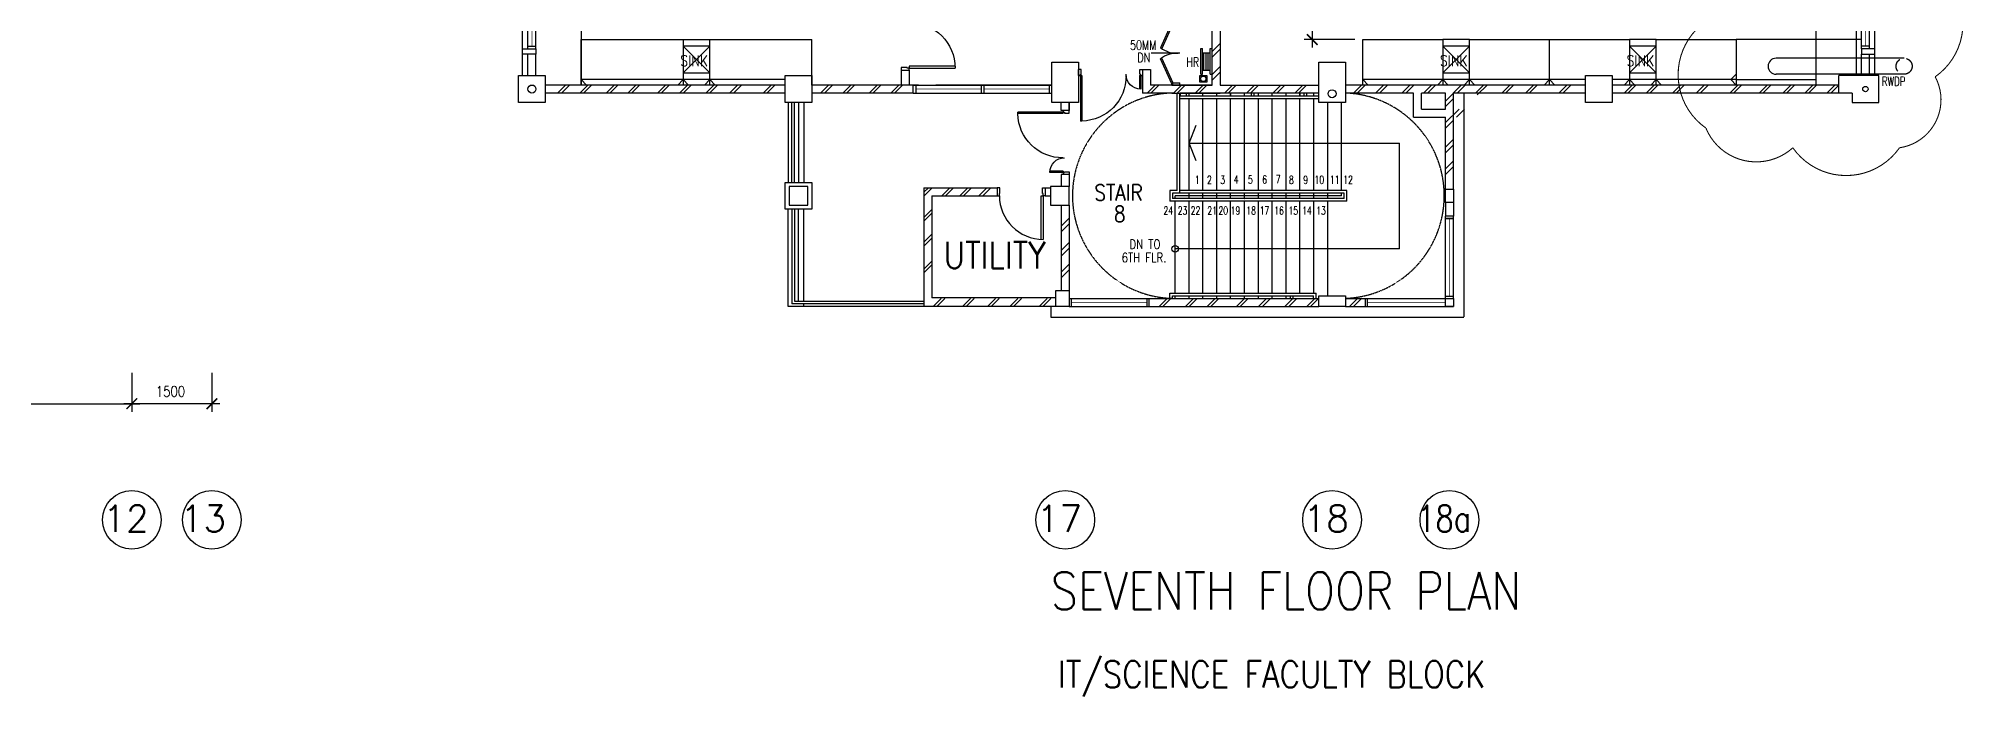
# Model space of a CAD drawing. Extents: x 2687779 to 2997471, y -863049 to -631414.
# Drawn here: x 2936754 to 2972843, y -849813 to -837477 of the extents above; entities that cross this region are included whole.
import ezdxf

# ---------------------------------------------------------------- set-up
doc = ezdxf.new("R2010")
doc.units = 0
doc.header["$LTSCALE"] = 10
doc.header["$MEASUREMENT"] = 0
doc.header["$PDMODE"] = 34
doc.linetypes.add('DIVIDE', pattern=[1.25, 0.5, -0.25, 0, -0.25, 0, -0.25])
doc.linetypes.add('HIDDEN', pattern=[0.375, 0.25, -0.125])
doc.layers.get('0').update_dxf_attribs({"linetype": 'CONTINUOUS'})
doc.layers.get('DEFPOINTS').update_dxf_attribs({"linetype": 'CONTINUOUS'})
for name, color, linetype in [('COL', 3, 'CONTINUOUS'), ('DIM', 7, 'CONTINUOUS'), ('DOOR', 5, 'CONTINUOUS'), ('DR', 7, 'CONTINUOUS'), ('extension', 1, 'CONTINUOUS'), ('FIT', 5, 'CONTINUOUS'), ('FURN', 1, 'CONTINUOUS'), ('GRID-T', 7, 'CONTINUOUS'), ('H', 1, 'CONTINUOUS'), ('hatch', 7, 'CONTINUOUS'), ('LINE', 7, 'CONTINUOUS'), ('partition', 7, 'CONTINUOUS'), ('PIPE', 5, 'DIVIDE'), ('rail', 1, 'CONTINUOUS'), ('RISERFUME', 1, 'CONTINUOUS'), ('RWDP', 145, 'CONTINUOUS'), ('stair', 7, 'CONTINUOUS'), ('T25', 7, 'CONTINUOUS'), ('T50', 3, 'CONTINUOUS'), ('TEX', 2, 'CONTINUOUS'), ('WALL', 2, 'CONTINUOUS'), ('WIN', 5, 'CONTINUOUS')]:
    doc.layers.add(name, color=color, linetype=linetype)
doc.styles.add('ROMANS', font='romans.shx', dxfattribs={"width": 0.8, "height": 100})
doc.styles.get("Standard").update_dxf_attribs({"font": 'ROMANS.SHX'})
doc.dimstyles.new('STANDARD$0', dxfattribs={"dimscale": 0, "dimtxt": 8, "dimasz": 6, "dimexe": 1, "dimexo": 1, "dimgap": 3, "dimtad": 1, "dimdec": 0, "dimlfac": -1, "dimrnd": 1, "dimzin": 0, "dimdsep": 46, "dimtxsty": 'Standard', "dimcen": 0, "dimclrd": 5, "dimclre": 250, "dimadec": 0, "dimazin": 0, "dimtfac": 1, "dimtdec": 4, "dimtofl": 0, "dimtmove": 0, "dimatfit": 3, "dimfxl": 1, "dimtolj": 1, "dimtzin": 0, "dimarcsym": 0})

# ---------------------------------------------------------------- blocks, each defined once
blk = doc.blocks.new('_ARCHTICK')
at = {"color": 0, "linetype": 'ByBlock', "const_width": 0.15}
blk.add_lwpolyline([(-0.5, -0.5), (0.5, 0.5)], dxfattribs=at)
blk = doc.blocks.new('*D121')
at = {"layer": 'DEFPOINTS', "color": 0, "transparency": 16777216}
for p in [(2910504, -843662), (2938504, -843662), (2938504, -844324)]:
    blk.add_point(p, dxfattribs=at)
at = {"layer": 'DIM', "color": 7, "lineweight": -2, "transparency": 16777216}
for p, q in [((2910504, -843812), (2910504, -844474)), ((2938504, -843812), (2938504, -844474)), ((2910354, -844324), (2938654, -844324))]:
    blk.add_line(p, q, dxfattribs=at)
at = {"layer": 'DIM', "color": 7, "lineweight": -2, "transparency": 16777216, "xscale": 200, "yscale": 200, "zscale": 200, "rotation": 180}
blk.add_blockref('_ARCHTICK', (2910504, -844324), dxfattribs=at)
at = {"layer": 'DIM', "color": 7, "lineweight": -2, "transparency": 16777216, "xscale": 200, "yscale": 200, "zscale": 200}
blk.add_blockref('_ARCHTICK', (2938504, -844324), dxfattribs=at)
at = {"layer": 'DIM', "color": 7, "transparency": 16777216, "insert": (2924504, -844124), "char_height": 200, "attachment_point": 5, "style": 'ROMANS'}
blk.add_mtext('\\A1;28000', dxfattribs=at)
blk = doc.blocks.new('*D137')
at = {"layer": 'DEFPOINTS', "color": 0, "transparency": 16777216}
for p in [(2938504, -843597), (2940004, -843597), (2938504, -844324)]:
    blk.add_point(p, dxfattribs=at)
at = {"layer": 'DIM', "color": 7, "lineweight": -2, "transparency": 16777216}
for p, q in [((2938504, -843747), (2938504, -844474)), ((2940004, -843747), (2940004, -844474)), ((2940154, -844324), (2938354, -844324))]:
    blk.add_line(p, q, dxfattribs=at)
at = {"layer": 'DIM', "color": 7, "lineweight": -2, "transparency": 16777216, "xscale": 200, "yscale": 200, "zscale": 200}
for p, rotation in [((2938504, -844324), 179.9999999882428), ((2940004, -844324), 359.9999999882428)]:
    blk.add_blockref('_ARCHTICK', p, dxfattribs=dict(at, rotation=rotation))
at = {"layer": 'DIM', "color": 7, "transparency": 16777216, "insert": (2939229, -844094), "char_height": 200, "attachment_point": 5, "rotation": 360, "style": 'ROMANS'}
blk.add_mtext('\\A1;1500', dxfattribs=at)
blk = doc.blocks.new('D1200')
at = {"layer": 'DR', "color": 7}
for p, q in [((37, 115), (37, 965)), ((62, 115), (62, 965)), ((1138, 115), (1138, 364)), ((1163, 115), (1163, 365)), ((0, 115), (37, 115)), ((37, 115), (37, 90)), ((62, 115), (37, 115)), ((37, 90), (50, 90)), ((50, 90), (50, 0)), ((1138, 115), (1163, 115)), ((1150, 90), (1150, 0)), ((1150, 90), (1163, 90)), ((1163, 115), (1163, 90)), ((1163, 115), (1200, 115))]:
    blk.add_line(p, q, dxfattribs=at)
blk.add_arc((1163, 90), 275, 90, 180, dxfattribs=at)
at = {"layer": 'WIN', "color": 7}
for p, q in [((62, 965), (37, 965)), ((62, 965), (62, 965)), ((50, 0), (0, 0)), ((1150, 0), (1200, 0))]:
    blk.add_line(p, q, dxfattribs=at)
blk.add_arc((50, 125), 840, 359.3227, 89.147, dxfattribs=at)
blk = doc.blocks.new('DR-1800-B')
at = {"layer": 'DR'}
for p, q in [((-50, 0), (0, 0)), ((0, 0), (0, -150)), ((-1800, 0), (-1800, -150)), ((-1750, 0), (-1800, 0)), ((-1800, -150), (-1760, -150)), ((-1760, -150), (-1760, -110)), ((-1760, -110), (-1750, -110)), ((-1760, -150), (-1760, -1010)), ((-1720, -150), (-1760, -150)), ((-1750, -110), (-1750, 0)), ((-1720, -1009), (-1720, -150)), ((-80, -1009), (-80, -150)), ((-80, -150), (-40, -150)), ((-50, -110), (-50, 0)), ((-40, -110), (-50, -110)), ((-40, -150), (-40, -110)), ((-40, -150), (-40, -1010)), ((0, -150), (-40, -150))]:
    blk.add_line(p, q, dxfattribs=at)
for centre, start, end in [((-1760, -150), 270, 0), ((-40, -150), 180.0001, 270)]:
    blk.add_arc(centre, 860, start, end, dxfattribs=at)
blk = doc.blocks.new('DR-900-B')
at = {"layer": 'DR'}
for p, q in [((0, 900), (-150, 900)), ((-150, 900), (-150, 860)), ((-150, 860), (-110, 860)), ((-110, 860), (-110, 850)), ((-110, 850), (0, 850)), ((0, 850), (0, 900)), ((-150, 40), (-970, 40)), ((-969, 80), (-150, 80)), ((-150, 80), (-150, 40)), ((-150, 40), (-110, 40)), ((-150, 0), (-150, 40)), ((0, 0), (-150, 0)), ((-110, 50), (0, 50)), ((-110, 40), (-110, 50)), ((0, 50), (0, 0))]:
    blk.add_line(p, q, dxfattribs=at)
blk.add_arc((-150, 40), 820, 90, 180, dxfattribs=at)
blk = doc.blocks.new('100FT')
at = {"layer": 'PIPE', "linetype": 'Continuous'}
blk.add_circle((0, 0), 50, dxfattribs=at)
blk = doc.blocks.new('A$C7CE3714C')
at = {"layer": 'FIT'}
blk.add_lwpolyline([(0, 0), (126, 0), (126, 126), (0, 126)], close=True, dxfattribs=at)
at = {"layer": 'FIT', "xscale": -1}
blk.add_blockref('100FT', (63, 66), dxfattribs=at)
blk = doc.blocks.new('*D357')
at = {"layer": 'DEFPOINTS', "color": 0, "linetype": 'Continuous', "transparency": 16777216}
for p in [(2961579, -833274), (2960633, -837499), (2961582, -837499)]:
    blk.add_point(p, dxfattribs=at)
at = {"layer": 'FURN', "color": 7, "linetype": 'Continuous', "lineweight": -2, "transparency": 16777216}
for p, q in [((2961429, -833274), (2960483, -833274)), ((2960633, -833124), (2960633, -837649)), ((2961432, -837499), (2960483, -837499))]:
    blk.add_line(p, q, dxfattribs=at)
at = {"layer": 'FURN', "color": 7, "linetype": 'Continuous', "lineweight": -2, "transparency": 16777216, "xscale": 200, "yscale": 200, "zscale": 200}
for p, rotation in [((2960633, -833274), 90), ((2960633, -837499), 270)]:
    blk.add_blockref('_ARCHTICK', p, dxfattribs=dict(at, rotation=rotation))
at = {"layer": 'FURN', "color": 7, "linetype": 'Continuous', "transparency": 16777216, "insert": (2960433, -835387), "char_height": 200, "attachment_point": 5, "rotation": 90, "style": 'ROMANS'}
blk.add_mtext('\\A1;4225', dxfattribs=at)

msp = doc.modelspace()

# ---------------------------------------------------------------- linework, layer by layer
at = {"color": 9}
for p, q in [((2945829.5, -838174.1), (2945829.5, -832674.1)), ((2971179.5, -838174.1), (2971179.5, -832674.1))]:
    msp.add_line(p, q, dxfattribs=at)
at = {"color": 153}
for p, q in [((2951004.5, -838674.1), (2951004.5, -840174.1)), ((2951104.5, -838674.1), (2951104.5, -840174.1)), ((2951004.5, -842399.1), (2951004.5, -840674.1)), ((2951104.5, -842399.1), (2951104.5, -840674.1)), ((2951104.5, -842499.1), (2951104.5, -842449.1))]:
    msp.add_line(p, q, dxfattribs=at)
at = {"linetype": 'Continuous'}
msp.add_line((2955929.5, -842499.1), (2950811.5, -842499.1), dxfattribs=at)
at = {"layer": 'COL'}
for p, q in [((2971254.5, -838174.1), (2970504.5, -838174.1)), ((2970504.5, -838499.1), (2970504.5, -838174.1)), ((2971254.5, -838674.1), (2971254.5, -838174.1)), ((2970754.5, -838499.1), (2970504.5, -838499.1)), ((2970754.5, -838499.1), (2970754.5, -838674.1)), ((2970754.5, -838674.1), (2971254.5, -838674.1))]:
    msp.add_line(p, q, dxfattribs=at)
for points in [[(2956254.5, -837924.1), (2956254.5, -838674.1), (2955754.5, -838674.1), (2955754.5, -837924.1)], [(2961254.5, -837924.1), (2961254.5, -838674.1), (2960754.5, -838674.1), (2960754.5, -837924.1)], [(2945754.5, -838174.1), (2946254.5, -838174.1), (2946254.5, -838674.1), (2945754.5, -838674.1)], [(2950754.5, -838174.1), (2951254.5, -838174.1), (2951254.5, -838674.1), (2950754.5, -838674.1)], [(2965754.5, -838174.1), (2966254.5, -838174.1), (2966254.5, -838674.1), (2965754.5, -838674.1)], [(2951179.5, -840249.1), (2950829.5, -840249.1), (2950829.5, -840599.1), (2951179.5, -840599.1)], [(2956079.5, -840249.1), (2955729.5, -840249.1), (2955729.5, -840599.1), (2956079.5, -840599.1)], [(2963129.5, -840299.1), (2963279.5, -840299.1), (2963279.5, -840549.1), (2963129.5, -840549.1)], [(2955829.5, -842199.1), (2956079.5, -842199.1), (2956079.5, -842499.1), (2955829.5, -842499.1)], [(2960754.5, -842299.1), (2961254.5, -842299.1), (2961254.5, -842499.1), (2960754.5, -842499.1)]]:
    msp.add_lwpolyline(points, close=True, dxfattribs=at)
at = {"layer": 'COL', "color": 2}
msp.add_lwpolyline([(2950754.5, -840174.1), (2951254.5, -840174.1), (2951254.5, -840674.1), (2950754.5, -840674.1)], close=True, dxfattribs=at)
at = {"layer": 'DIM', "color": 1}
for p, q in [((2958542.2, -837667.9), (2958574.2, -837667.9)), ((2958574.2, -837747.9), (2958722.5, -837747.9)), ((2958722.5, -837667.9), (2958754.5, -837667.9)), ((2958542.2, -838147.9), (2958574.2, -838147.9)), ((2958574.2, -838067.9), (2958722.5, -838067.9)), ((2958722.5, -838147.9), (2958754.5, -838147.9))]:
    msp.add_line(p, q, dxfattribs=at)
at = {"layer": 'DOOR'}
for p, q in [((2958004.5, -837179.1), (2957791.2, -837650.1)), ((2958025.3, -837193), (2957811.3, -837665)), ((2958004.5, -838329.1), (2957791.2, -837858.2)), ((2958025.3, -838315.3), (2957811.3, -837843.3)), ((2958025.3, -838305.2), (2958004.5, -838319.1)), ((2958004.5, -838319.1), (2958029.5, -838319.1)), ((2958004.5, -838344.1), (2958004.5, -838319.1)), ((2958029.5, -838319.1), (2958029.5, -838306.1)), ((2958029.5, -838306.1), (2958154.5, -838306.1)), ((2958154.5, -838344.1), (2958154.5, -838306.1))]:
    msp.add_line(p, q, dxfattribs=at)
for centre, start, end in [((2958098.2, -837256.8), 232.03455, 272.4491), ((2958098.2, -838251.5), 87.5509, 127.96545)]:
    msp.add_arc(centre, 499, start, end, dxfattribs=at)
at = {"layer": 'DR'}
msp.add_line((2958154.5, -837753), (2957614.1, -837753), dxfattribs=at)
at = {"layer": 'extension', "linetype": 'HIDDEN'}
for p, q in [((2963473.7, -838499.1), (2963473.7, -842699.1)), ((2955735.3, -842499.1), (2955735.3, -842699.1)), ((2955735.3, -842499.1), (2955735.3, -842699.1)), ((2955735.3, -842699.1), (2963473.7, -842699.1))]:
    msp.add_line(p, q, dxfattribs=at)
at = {"layer": 'FURN', "linetype": 'Continuous'}
for p, q in [((2946929.5, -820424.1), (2946929.5, -838349.1)), ((2970079.5, -838349.1), (2970079.5, -822499.1)), ((2970829.5, -832674.1), (2970829.5, -838174.1)), ((2946929.5, -838249.1), (2946929.5, -837499.1)), ((2946929.5, -837499.1), (2951254.5, -837499.1)), ((2946929.5, -838349.1), (2946929.5, -837499.1)), ((2948842, -837499.1), (2948842, -838349.1)), ((2949342, -838349.1), (2949342, -837499.1)), ((2951254.5, -838349.1), (2951254.5, -837499.1)), ((2951254.5, -838249.1), (2951254.5, -837499.1)), ((2951254.5, -838349.1), (2951254.5, -837499.1)), ((2961582.3, -838249.1), (2961582.3, -837499.1)), ((2961582.3, -837499.1), (2963082.3, -837499.1)), ((2963082.3, -837499.1), (2963082.3, -838349.1)), ((2963582.3, -837499.1), (2963082.3, -837499.1)), ((2963582.3, -838349.1), (2963582.3, -837499.1)), ((2963582.3, -837499.1), (2965082.3, -837499.1)), ((2965082.3, -838349.1), (2965082.3, -837499.1)), ((2965082.3, -837499.1), (2966582.3, -837499.1)), ((2966582.3, -837499.1), (2966582.3, -838349.1)), ((2967082.3, -837499.1), (2966582.3, -837499.1)), ((2967082.3, -837499.1), (2968582.3, -837499.1)), ((2967082.3, -838349.1), (2967082.3, -837499.1)), ((2970932.3, -837499.1), (2968582.3, -837499.1)), ((2968582.3, -837499.1), (2968582.3, -838349.1)), ((2970079.5, -838249.1), (2970079.5, -837499.1)), ((2946929.5, -838124.1), (2946929.5, -837624.1)), ((2946929.5, -838124.1), (2946929.5, -837624.1)), ((2949342, -837624.1), (2948842, -838124.1)), ((2948842, -837624.1), (2949342, -838124.1)), ((2949342, -837624.1), (2948842, -837624.1)), ((2948842, -837624.1), (2948842, -838124.1)), ((2949342, -838124.1), (2949342, -837624.1)), ((2951254.5, -838124.1), (2951254.5, -837624.1)), ((2951254.5, -838124.1), (2951254.5, -837624.1)), ((2961582.3, -838349.1), (2961582.3, -837624.1)), ((2963582.3, -837624.1), (2963082.3, -838124.1)), ((2963082.3, -837624.1), (2963582.3, -838124.1)), ((2963582.3, -837624.1), (2963082.3, -837624.1)), ((2963082.3, -837624.1), (2963082.3, -838124.1)), ((2963582.3, -838124.1), (2963582.3, -837624.1)), ((2965082.3, -838124.1), (2965082.3, -837624.1)), ((2967082.3, -837624.1), (2966582.3, -838124.1)), ((2966582.3, -837624.1), (2967082.3, -838124.1)), ((2967082.3, -837624.1), (2966582.3, -837624.1)), ((2948842, -838249.1), (2946929.5, -838249.1)), ((2947029.5, -838349.1), (2946929.5, -838249.1)), ((2948842, -838249.1), (2948742, -838349.1)), ((2948842, -838124.1), (2949342, -838124.1)), ((2949342, -838249.1), (2948842, -838249.1)), ((2948942, -838349.1), (2948842, -838249.1)), ((2949092, -838124.1), (2949342, -838124.1)), ((2949342, -838249.1), (2949242, -838349.1)), ((2950754.5, -838249.1), (2949342, -838249.1)), ((2949442, -838349.1), (2949342, -838249.1)), ((2963082.3, -838249.1), (2961582.3, -838249.1)), ((2961682.3, -838349.1), (2961582.3, -838249.1)), ((2963082.3, -838249.1), (2962982.3, -838349.1)), ((2963082.3, -838124.1), (2963582.3, -838124.1)), ((2963582.3, -838249.1), (2963082.3, -838249.1)), ((2963182.3, -838349.1), (2963082.3, -838249.1)), ((2963332.3, -838124.1), (2963582.3, -838124.1)), ((2963582.3, -838249.1), (2963482.3, -838349.1)), ((2965082.3, -838249.1), (2963582.3, -838249.1)), ((2963682.3, -838349.1), (2963582.3, -838249.1)), ((2965082.3, -838249.1), (2964982.3, -838349.1)), ((2965754.5, -838249.1), (2965082.3, -838249.1)), ((2965182.3, -838349.1), (2965082.3, -838249.1)), ((2966582.3, -838249.1), (2966254.5, -838249.1)), ((2966582.3, -838249.1), (2966482.3, -838349.1)), ((2966582.3, -838124.1), (2967082.3, -838124.1)), ((2967082.3, -838249.1), (2966582.3, -838249.1)), ((2966682.3, -838349.1), (2966582.3, -838249.1)), ((2966832.3, -838124.1), (2967082.3, -838124.1)), ((2967082.3, -838249.1), (2966982.3, -838349.1)), ((2968582.3, -838249.1), (2967082.3, -838249.1)), ((2967182.3, -838349.1), (2967082.3, -838249.1)), ((2968582.3, -838149.1), (2968482.3, -838249.1)), ((2968582.3, -838349.1), (2968482.3, -838249.1)), ((2968579.5, -838249.1), (2970079.5, -838249.1)), ((2949754.5, -838349.1), (2946929.5, -838349.1)), ((2953254.5, -838349.1), (2951254.5, -838349.1)), ((2965082.3, -838349.1), (2961582.3, -838349.1)), ((2965754.5, -838349.1), (2965082.3, -838349.1)), ((2968582.3, -838349.1), (2966254.5, -838349.1))]:
    msp.add_line(p, q, dxfattribs=at)
at = {"layer": 'GRID-T', "color": 7}
for centre in [(2938504.5, -846500.7), (2940004.5, -846500.7), (2956004.5, -846500.7), (2961004.5, -846500.7), (2963204.5, -846500.7)]:
    msp.add_circle(centre, 550, dxfattribs=at)
at = {"layer": 'H'}
for p, q in [((2946636.9, -838349.1), (2946486.9, -838499.1)), ((2946707.6, -838349.1), (2946557.6, -838499.1)), ((2947051.6, -838349.1), (2946901.6, -838499.1)), ((2947122.3, -838349.1), (2946972.3, -838499.1)), ((2947544.5, -838349.1), (2947394.5, -838499.1)), ((2947615.3, -838349.1), (2947465.3, -838499.1)), ((2947952.5, -838349.1), (2947802.5, -838499.1)), ((2948023.3, -838349.1), (2947873.3, -838499.1)), ((2948507.9, -838349.1), (2948357.9, -838499.1)), ((2948578.6, -838349.1), (2948428.6, -838499.1)), ((2948922.6, -838349.1), (2948772.6, -838499.1)), ((2948993.3, -838349.1), (2948843.3, -838499.1)), ((2949415.5, -838349.1), (2949265.5, -838499.1)), ((2949486.3, -838349.1), (2949336.3, -838499.1)), ((2949860.4, -838349.1), (2949710.4, -838499.1)), ((2949931.1, -838349.1), (2949781.1, -838499.1)), ((2950489.6, -838349.1), (2950339.6, -838499.1)), ((2950560.3, -838349.1), (2950410.3, -838499.1)), ((2951567.9, -838349.1), (2951417.9, -838499.1)), ((2951638.6, -838349.1), (2951488.6, -838499.1)), ((2951982.6, -838349.1), (2951832.6, -838499.1)), ((2952053.3, -838349.1), (2951903.3, -838499.1)), ((2952475.5, -838349.1), (2952325.5, -838499.1)), ((2952546.3, -838349.1), (2952396.3, -838499.1)), ((2952883.5, -838349.1), (2952733.5, -838499.1)), ((2952954.3, -838349.1), (2952804.3, -838499.1)), ((2957687.6, -838349.1), (2957537.6, -838499.1)), ((2957758.3, -838349.1), (2957608.3, -838499.1)), ((2958180.5, -838349.1), (2958030.5, -838499.1)), ((2958251.3, -838349.1), (2958101.3, -838499.1)), ((2958588.5, -838349.1), (2958438.5, -838499.1)), ((2958659.3, -838349.1), (2958509.3, -838499.1)), ((2959138.9, -838349.1), (2958988.9, -838499.1)), ((2959209.6, -838349.1), (2959059.6, -838499.1)), ((2959553.6, -838349.1), (2959403.6, -838499.1)), ((2959624.3, -838349.1), (2959474.3, -838499.1)), ((2960046.5, -838349.1), (2959896.5, -838499.1)), ((2960117.3, -838349.1), (2959967.3, -838499.1)), ((2960454.5, -838349.1), (2960304.5, -838499.1)), ((2960525.3, -838349.1), (2960375.3, -838499.1)), ((2961556.9, -838349.1), (2961406.9, -838499.1)), ((2961627.6, -838349.1), (2961477.6, -838499.1)), ((2961971.6, -838349.1), (2961821.6, -838499.1)), ((2962042.3, -838349.1), (2961892.3, -838499.1)), ((2962464.5, -838349.1), (2962314.5, -838499.1)), ((2962535.3, -838349.1), (2962385.3, -838499.1)), ((2962872.5, -838349.1), (2962722.5, -838499.1)), ((2962943.3, -838349.1), (2962793.3, -838499.1)), ((2963427.9, -838349.1), (2963277.9, -838499.1)), ((2963498.6, -838349.1), (2963348.6, -838499.1)), ((2963842.6, -838349.1), (2963692.6, -838499.1)), ((2963913.3, -838349.1), (2963727.9, -838534.6)), ((2964335.5, -838349.1), (2964185.5, -838499.1)), ((2964406.3, -838349.1), (2964256.3, -838499.1)), ((2964780.4, -838349.1), (2964630.4, -838499.1)), ((2964851.1, -838349.1), (2964701.1, -838499.1)), ((2965409.6, -838349.1), (2965259.6, -838499.1)), ((2965480.3, -838349.1), (2965330.3, -838499.1)), ((2966629.9, -838349.1), (2966479.9, -838499.1)), ((2966700.6, -838349.1), (2966550.6, -838499.1)), ((2967044.6, -838349.1), (2966894.6, -838499.1)), ((2967115.3, -838349.1), (2966965.3, -838499.1)), ((2967537.5, -838349.1), (2967387.5, -838499.1)), ((2967608.3, -838349.1), (2967458.3, -838499.1)), ((2967982.4, -838349.1), (2967832.4, -838499.1)), ((2968053.1, -838349.1), (2967903.1, -838499.1)), ((2968611.6, -838349.1), (2968461.6, -838499.1)), ((2968682.3, -838349.1), (2968532.3, -838499.1)), ((2969160.5, -838349.1), (2969010.5, -838499.1)), ((2969231.2, -838349.1), (2969081.2, -838499.1)), ((2969605.4, -838349.1), (2969455.4, -838499.1)), ((2969676.1, -838349.1), (2969526.1, -838499.1)), ((2970019, -838349.1), (2969869, -838499.1)), ((2970089.7, -838349.1), (2969939.7, -838499.1)), ((2970433.8, -838349.1), (2970283.8, -838499.1)), ((2970504.5, -838349.1), (2970354.5, -838499.1)), ((2953438.7, -840274.1), (2953354.5, -840358.3)), ((2953509.4, -840274.1), (2953359.4, -840424.1)), ((2953839.5, -840274.1), (2953689.5, -840424.1)), ((2953910.3, -840274.1), (2953760.3, -840424.1)), ((2954174.7, -840274.1), (2954024.7, -840424.1)), ((2954245.4, -840274.1), (2954095.4, -840424.1)), ((2954536.2, -840274.1), (2954386.2, -840424.1)), ((2954606.9, -840274.1), (2954456.9, -840424.1)), ((2953504.5, -840681.4), (2953354.5, -840831.4)), ((2953504.5, -840752.1), (2953354.5, -840902.1)), ((2953504.5, -841147.7), (2953354.5, -841297.7)), ((2953504.5, -841218.4), (2953354.5, -841368.4)), ((2953504.5, -841650.4), (2953354.5, -841800.4)), ((2953504.5, -841721.1), (2953354.5, -841871.1)), ((2953677.4, -842349.1), (2953527.4, -842499.1)), ((2953748.1, -842349.1), (2953598.1, -842499.1)), ((2954227.7, -842349.1), (2954077.7, -842499.1)), ((2954298.4, -842349.1), (2954148.4, -842499.1)), ((2954695.7, -842349.1), (2954545.7, -842499.1)), ((2954766.4, -842349.1), (2954616.4, -842499.1)), ((2955112.4, -842349.1), (2954962.4, -842499.1)), ((2955183.1, -842349.1), (2955033.1, -842499.1)), ((2955662.7, -842349.1), (2955512.7, -842499.1)), ((2955733.4, -842349.1), (2955583.4, -842499.1)), ((2957912.5, -842349.1), (2957762.5, -842499.1)), ((2957983.2, -842349.1), (2957833.2, -842499.1)), ((2958405.4, -842349.1), (2958255.4, -842499.1)), ((2958476.1, -842349.1), (2958326.1, -842499.1)), ((2958813.4, -842349.1), (2958663.4, -842499.1)), ((2958884.1, -842349.1), (2958734.1, -842499.1)), ((2959363.7, -842349.1), (2959213.7, -842499.1)), ((2959434.4, -842349.1), (2959284.4, -842499.1)), ((2959778.5, -842349.1), (2959628.5, -842499.1)), ((2959849.2, -842349.1), (2959699.2, -842499.1)), ((2960271.4, -842349.1), (2960121.4, -842499.1)), ((2960342.1, -842349.1), (2960192.1, -842499.1)), ((2960679.4, -842349.1), (2960529.4, -842499.1)), ((2960750.1, -842349.1), (2960600.1, -842499.1)), ((2961483.4, -842349.1), (2961333.4, -842499.1)), ((2961554.1, -842349.1), (2961404.1, -842499.1))]:
    msp.add_line(p, q, dxfattribs=at)
at = {"layer": 'hatch', "color": 1}
for p, q in [((2958754.5, -837720.1), (2958904.5, -837570.1)), ((2958754.5, -837826.2), (2958904.5, -837676.2)), ((2958754.5, -838154.6), (2958904.5, -838004.6)), ((2958754.5, -838260.6), (2958904.5, -838110.6)), ((2963129.5, -838649.1), (2963279.5, -838499.1)), ((2963129.5, -838755.2), (2963279.5, -838605.2)), ((2963129.5, -839054.7), (2963385, -838799.1)), ((2963129.5, -839160.7), (2963279.5, -839010.7)), ((2963341.1, -838949.1), (2963491.1, -838799.1)), ((2963129.5, -839515.1), (2963279.5, -839365.1)), ((2963129.5, -839621.2), (2963279.5, -839471.2)), ((2963129.5, -839920.7), (2963279.5, -839770.7)), ((2963129.5, -840026.7), (2963279.5, -839876.7)), ((2955929.5, -840994.1), (2956079.5, -840844.1)), ((2955929.5, -841100.2), (2956079.5, -840950.2)), ((2955929.5, -841454.6), (2956079.5, -841304.6)), ((2955929.5, -841560.6), (2956079.5, -841410.6)), ((2955929.5, -841860.1), (2956079.5, -841710.1)), ((2955929.5, -841966.2), (2956079.5, -841816.2))]:
    msp.add_line(p, q, dxfattribs=at)
at = {"layer": 'LINE', "linetype": 'Continuous'}
for p, q in [((2950811.5, -838674.1, 0), (2950811.5, -840174.1)), ((2950811.5, -842499.1, 0), (2950811.5, -840674.1, 0))]:
    msp.add_line(p, q, dxfattribs=at)
at = {"layer": 'partition', "linetype": 'Continuous'}
msp.add_line((2953154.5, -838499.1), (2953154.5, -838349.1), dxfattribs=at)
at = {"layer": 'rail', "color": 191}
for p, q in [((2950879.5, -840174.1), (2950879.5, -838674.1)), ((2950929.5, -840174.1), (2950929.5, -838674.1)), ((2950879.5, -840674.1), (2950879.5, -842449.1)), ((2950929.5, -840674.1), (2950929.5, -842399.1)), ((2953354.5, -842449.1), (2950879.5, -842449.1)), ((2950929.5, -842399.1), (2953354.5, -842399.1))]:
    msp.add_line(p, q, dxfattribs=at)
at = {"layer": 'RISERFUME', "linetype": 'Continuous'}
for p, q in [((2971729, -837847.1), (2969329.5, -837847.1)), ((2971736.2, -838147), (2969329.5, -838147.5))]:
    msp.add_line(p, q, dxfattribs=at)
at = {"layer": 'RISERFUME', "color": 3, "linetype": 'Continuous', "const_width": 20}
msp.add_lwpolyline([(2972312.4, -836195.3, -0.5205671), (2972312.4, -838195.3, -0.5205671), (2971643.3, -839526.2, -0.5205671), (2969643.3, -839526.2, -0.5205671), (2968013.4, -839156.1, -0.5205671), (2968013.4, -837156.1, -0.5205671)], format="xyb", dxfattribs=at)
at = {"layer": 'RISERFUME', "linetype": 'HIDDEN', "ltscale": 100}
msp.add_circle((2971729.8, -837997.1), 150, dxfattribs=at)
at = {"layer": 'RISERFUME', "linetype": 'Continuous'}
msp.add_arc((2969329.5, -837997.3), 150.2, 90.01381, 270.01381, dxfattribs=at)
at = {"layer": 'RWDP', "color": 142, "linetype": 'Continuous'}
for centre, radius in [((2946004.5, -838424.1), 75), ((2971004.5, -838424.1), 50)]:
    msp.add_circle(centre, radius, dxfattribs=at)
at = {"layer": 'RWDP', "color": 11}
msp.add_circle((2961004.5, -838512), 75, dxfattribs=at)
at = {"layer": 'stair', "color": 193}
for p, q in [((2958104.5, -840324.1), (2958104.5, -838496.5)), ((2958154.5, -840374.1), (2958154.5, -838496.5)), ((2958154.5, -838549.1), (2960754.5, -838549.1)), ((2958154.5, -838549.1), (2960754.5, -838549.1)), ((2958154.5, -838599.1), (2960754.5, -838599.1)), ((2958163.7, -838549.1), (2958163.7, -838499.1)), ((2958274.5, -838549.1), (2958274.5, -838499.1)), ((2958274.5, -838549.1), (2960754.5, -838549.1)), ((2958274.5, -838549.1), (2960754.5, -838549.1)), ((2959496.2, -838549.1), (2959496.2, -838499.1)), ((2959546.2, -838549.1), (2959546.2, -838499.1)), ((2960482.8, -838549.1), (2960482.8, -838499.1)), ((2960482.8, -838549.1), (2960482.8, -838499.1)), ((2960532.8, -838549.1), (2960532.8, -838499.1)), ((2960532.8, -838549.1), (2960532.8, -838499.1)), ((2957963.7, -840324.1), (2957963.7, -840524.1)), ((2958104.5, -840324.1), (2957963.7, -840324.1)), ((2961233.7, -840374.1), (2958013.7, -840374.1)), ((2958013.7, -840374.1), (2958013.7, -840474.1)), ((2961233.7, -840474.1), (2958013.7, -840474.1)), ((2961283.7, -840324.1), (2958154.5, -840324.1)), ((2959359.4, -840474.1), (2959361.5, -840474.1)), ((2961233.7, -840474.1), (2961233.7, -840374.1)), ((2961283.7, -840524.1), (2961283.7, -840324.1)), ((2961283.7, -840524.1), (2957963.7, -840524.1)), ((2961283.7, -840524.1), (2959366.4, -840524.1)), ((2957963.7, -842249.1), (2960704.5, -842249.1)), ((2957963.7, -842349.1), (2957963.7, -842249.1)), ((2958013.7, -842299.1), (2960654.5, -842299.1)), ((2958013.7, -842349.1), (2958013.7, -842299.1)), ((2960222, -842299.1), (2960222, -842349.1)), ((2960272, -842299.1), (2960272, -842349.1)), ((2960654.5, -842349.1), (2960654.5, -842299.1)), ((2960704.5, -842349.1), (2960704.5, -842249.1))]:
    msp.add_line(p, q, dxfattribs=at)
at = {"layer": 'stair'}
for p, q in [((2958323.7, -838549.1), (2958323.7, -838499.1)), ((2958323.7, -840324.1), (2958323.7, -838599.1)), ((2958583.7, -838549.1), (2958583.7, -838499.1)), ((2958583.7, -840324.1), (2958583.7, -838599.1)), ((2958584.5, -838549.1), (2958584.5, -838499.1)), ((2958843.7, -838549.1), (2958843.7, -838499.1)), ((2958843.7, -840324.1), (2958843.7, -838599.1)), ((2958844.5, -838549.1), (2958844.5, -838499.1)), ((2959103.7, -838549.1), (2959103.7, -838499.1)), ((2959103.7, -840324.1), (2959103.7, -838599.1)), ((2959104.5, -838549.1), (2959104.5, -838499.1)), ((2959363.7, -838549.1), (2959363.7, -838499.1)), ((2959363.7, -840324.1), (2959363.7, -838599.1)), ((2959364.5, -838549.1), (2959364.5, -838499.1)), ((2959623.7, -838549.1), (2959623.7, -838499.1)), ((2959623.7, -840324.1), (2959623.7, -838599.1)), ((2959624.5, -838549.1), (2959624.5, -838499.1)), ((2959883.7, -838549.1), (2959883.7, -838499.1)), ((2959883.7, -840324.1), (2959883.7, -838599.1)), ((2959884.5, -838549.1), (2959884.5, -838499.1)), ((2960143.7, -838549.1), (2960143.7, -838499.1)), ((2960143.7, -838549.1), (2960143.7, -838499.1)), ((2960143.7, -840324.1), (2960143.7, -838599.1)), ((2960144.5, -838549.1), (2960144.5, -838499.1)), ((2960144.5, -838549.1), (2960144.5, -838499.1)), ((2960403.7, -838549.1), (2960403.7, -838499.1)), ((2960403.7, -838549.1), (2960403.7, -838499.1)), ((2960403.7, -840324.1), (2960403.7, -838599.1)), ((2960404.5, -838549.1), (2960404.5, -838499.1)), ((2960404.5, -838549.1), (2960404.5, -838499.1)), ((2960663.7, -838549.1), (2960663.7, -838499.1)), ((2960663.7, -838549.1), (2960663.7, -838499.1)), ((2960663.7, -840324.1), (2960663.7, -838599.1)), ((2960664.5, -838549.1), (2960664.5, -838499.1)), ((2960664.5, -838549.1), (2960664.5, -838499.1)), ((2960923.7, -840324.1), (2960923.7, -838674.1)), ((2961183.7, -840324.1), (2961183.7, -838674.1)), ((2958323.7, -839436.6), (2962271.3, -839436.6)), ((2962271.3, -841420.7), (2962271.3, -839436.6)), ((2961183.7, -840424.1), (2958063.7, -840424.1)), ((2958063.7, -840474.1), (2958063.7, -840424.1)), ((2958323.7, -840424.1), (2958323.7, -840374.1)), ((2958323.7, -840474.1), (2958323.7, -840424.1)), ((2958583.7, -840424.1), (2958583.7, -840374.1)), ((2958583.7, -840474.1), (2958583.7, -840424.1)), ((2958843.7, -840424.1), (2958843.7, -840374.1)), ((2958843.7, -840424.1), (2958843.7, -840374.1)), ((2958843.7, -840474.1), (2958843.7, -840424.1)), ((2959103.7, -840424.1), (2959103.7, -840374.1)), ((2959103.7, -840424.1), (2959103.7, -840374.1)), ((2959103.7, -840474.1), (2959103.7, -840424.1)), ((2959363.7, -840474.1), (2959363.7, -840374.1)), ((2961183.7, -840424.1), (2959384.3, -840424.1)), ((2959623.7, -840424.1), (2959623.7, -840374.1)), ((2959623.7, -840474.1), (2959623.7, -840424.1)), ((2959623.7, -840474.1), (2959623.7, -840428.5)), ((2959883.7, -840424.1), (2959883.7, -840374.1)), ((2959883.7, -840474.1), (2959883.7, -840424.1)), ((2959883.7, -840474.1), (2959883.7, -840424.1)), ((2960143.7, -840424.1), (2960143.7, -840374.1)), ((2960143.7, -840474.1), (2960143.7, -840424.1)), ((2960143.7, -840474.1), (2960143.7, -840424.1)), ((2960403.7, -840424.1), (2960403.7, -840374.1)), ((2960403.7, -840474.1), (2960403.7, -840424.1)), ((2960403.7, -840474.1), (2960403.7, -840424.1)), ((2960663.7, -840424.1), (2960663.7, -840374.1)), ((2960663.7, -840474.1), (2960663.7, -840424.1)), ((2960663.7, -840474.1), (2960663.7, -840424.1)), ((2960923.7, -840424.1), (2960923.7, -840374.1)), ((2960923.7, -840474.1), (2960923.7, -840424.1)), ((2960923.7, -840474.1), (2960923.7, -840424.1)), ((2961183.7, -840424.1), (2961183.7, -840374.1)), ((2958063.7, -842249.1), (2958063.7, -840524.1)), ((2958323.7, -842249.1), (2958323.7, -840524.1)), ((2958583.7, -842249.1), (2958583.7, -840524.1)), ((2958843.7, -842249.1), (2958843.7, -840524.1)), ((2959103.7, -842249.1), (2959103.7, -840524.1)), ((2959363.7, -842249.1), (2959363.7, -840524.1)), ((2959623.7, -842249.1), (2959623.7, -840524.1)), ((2959883.7, -842249.1), (2959883.7, -840524.1)), ((2960143.7, -842249.1), (2960143.7, -840524.1)), ((2960403.7, -842249.1), (2960403.7, -840524.1)), ((2960663.7, -842249.1), (2960663.7, -840524.1)), ((2960923.7, -842299.1), (2960923.7, -840524.1)), ((2962271.3, -841420.7), (2958063.7, -841420.7)), ((2958063.7, -842349.1), (2958063.7, -842299.1)), ((2958323.7, -842349.1), (2958323.7, -842299.1)), ((2958583.7, -842349.1), (2958583.7, -842299.1)), ((2958843.7, -842349.1), (2958843.7, -842299.1)), ((2959103.7, -842349.1), (2959103.7, -842299.1)), ((2959363.7, -842349.1), (2959363.7, -842299.1)), ((2959623.7, -842349.1), (2959623.7, -842299.1)), ((2959883.7, -842349.1), (2959883.7, -842299.1)), ((2960143.7, -842349.1), (2960143.7, -842299.1))]:
    msp.add_line(p, q, dxfattribs=at)
at = {"layer": 'stair', "color": 4, "linetype": 'Continuous'}
msp.add_lwpolyline([(2958458.4, -839773.7), (2958323.7, -839436.6), (2958458.4, -839099.6)], dxfattribs=at)
at = {"layer": 'stair', "color": 2, "linetype": 'Continuous'}
msp.add_circle((2958063.7, -841420.7), 62.5, dxfattribs=at)
at = {"layer": 'stair', "color": 1, "linetype": 'HIDDEN'}
for centre, start, end in [((2958063.7, -840424.1), 90, 270), ((2961183.7, -840424.1), 272.10753, 87.89247)]:
    msp.add_arc(centre, 1925, start, end, dxfattribs=at)
at = {"layer": 'WALL'}
for p, q in [((2958904.5, -835274.1), (2958904.5, -838349.1)), ((2958754.5, -838349.1), (2958754.5, -837149.1)), ((2945929.5, -838174.1), (2945929.5, -837774.1)), ((2946079.5, -838174.1), (2946079.5, -837774.1)), ((2970929.5, -838174.1), (2970929.5, -837774.1)), ((2971079.5, -838174.1), (2971079.5, -837774.1)), ((2952929.5, -838074.1), (2952929.5, -838349.1)), ((2953079.5, -838074.1), (2953079.5, -838349.1)), ((2956254.5, -838174.1), (2956254.5, -838059.1)), ((2957454.5, -838059.1), (2957454.5, -838499.1)), ((2957454.5, -838059.1), (2957604.5, -838059.1)), ((2957604.5, -838059.1), (2957604.5, -838349.1)), ((2950754.5, -838349.1), (2946254.5, -838349.1)), ((2950754.5, -838499.1), (2946254.5, -838499.1)), ((2953154.5, -838349.1), (2951254.5, -838349.1)), ((2953154.5, -838499.1), (2951254.5, -838499.1)), ((2955754.5, -838349.1), (2953579.5, -838349.1)), ((2955929.5, -838824.1), (2955929.5, -838674.1)), ((2955929.5, -838824.1), (2955929.5, -838674.1)), ((2956079.5, -838674.1), (2956079.5, -838824.1)), ((2956079.5, -838824.1), (2956079.5, -838674.1)), ((2956079.5, -838674.1), (2956079.5, -838824.1)), ((2956079.5, -838824.1), (2956079.5, -838674.1)), ((2958004.5, -838499.1), (2957454.5, -838499.1)), ((2958004.5, -838349.1), (2957604.5, -838349.1)), ((2958004.5, -838349.1), (2958754.5, -838349.1)), ((2958754.5, -838349.1), (2958004.5, -838349.1)), ((2958004.5, -838349.1), (2958754.5, -838349.1)), ((2958004.5, -838499.1), (2958904.5, -838499.1)), ((2960754.5, -838499.1), (2958154.5, -838499.1)), ((2958904.5, -838349.1), (2960754.5, -838349.1)), ((2965754.5, -838349.1), (2961254.5, -838349.1)), ((2962529.5, -838499.1), (2961254.5, -838499.1)), ((2962529.5, -838949.1), (2962529.5, -838499.1)), ((2963129.5, -838499.1), (2962679.5, -838499.1)), ((2962679.5, -838799.1), (2962679.5, -838499.1)), ((2963129.5, -838804.3), (2963129.5, -838499.1)), ((2963279.5, -840299.1), (2963279.5, -838499.1)), ((2965754.5, -838499.1), (2963279.5, -838499.1)), ((2970504.5, -838349.1), (2966254.5, -838349.1)), ((2970504.5, -838499.1), (2966254.5, -838499.1)), ((2956079.5, -838824.1), (2955929.5, -838824.1)), ((2956079.5, -838824.1), (2955929.5, -838824.1)), ((2962529.5, -838949.1), (2963129.5, -838949.1)), ((2962679.5, -838799.1), (2963129.5, -838799.1)), ((2963129.5, -840299.1), (2963129.5, -838949.1)), ((2955929.5, -840024.1), (2955929.5, -840252)), ((2956079.5, -840024.1), (2955929.5, -840024.1)), ((2956079.5, -840024.1), (2956079.5, -840252)), ((2953354.5, -840274.1), (2953354.5, -842499.1)), ((2953354.5, -840274.1), (2954729.5, -840274.1)), ((2953504.5, -840424.1), (2953504.5, -842339.1)), ((2953504.5, -840424.1), (2954729.5, -840424.1)), ((2955629.5, -840274.1), (2955729.5, -840274.1)), ((2955629.5, -840424.1), (2955729.5, -840424.1)), ((2955929.5, -840599.1), (2955929.5, -842199.1)), ((2956079.5, -840599.1), (2956079.5, -842199.1)), ((2963129.5, -840549.1), (2963129.5, -840811.1)), ((2963279.5, -840811.1), (2963129.5, -840811.1)), ((2963279.5, -840549.1), (2963279.5, -840811.1)), ((2955829.5, -842499.1), (2953354.5, -842499.1)), ((2955829.5, -842339.1), (2953504.5, -842339.1)), ((2956079.5, -842499.1), (2955929.5, -842499.1)), ((2957579.5, -842349.1), (2960754.5, -842349.1)), ((2957579.5, -842499.1), (2957579.5, -842349.1)), ((2957579.5, -842499.1), (2960754.5, -842499.1)), ((2961254.5, -842349.1), (2961629.5, -842349.1)), ((2961254.5, -842499.1), (2961629.5, -842499.1)), ((2961629.5, -842499.1), (2961629.5, -842349.1))]:
    msp.add_line(p, q, dxfattribs=at)
at = {"layer": 'WALL', "color": 1}
for p, q in [((2958754.5, -838201), (2958754.5, -837564.3)), ((2958542.2, -838147.9), (2958542.2, -837667.9)), ((2958574.2, -838147.9), (2958574.2, -837667.9)), ((2958602.5, -838067.9), (2958602.5, -837747.9)), ((2958642.5, -838067.9), (2958642.5, -837747.9)), ((2958682.5, -838067.9), (2958682.5, -837747.9)), ((2958722.5, -838147.9), (2958722.5, -837667.9))]:
    msp.add_line(p, q, dxfattribs=at)
at = {"layer": 'WALL'}
for points in [[(2945829.5, -837674.1), (2946079.5, -837674.1), (2946079.5, -837774.1), (2945829.5, -837774.1)], [(2971179.5, -837674.1), (2970929.5, -837674.1), (2970929.5, -837774.1), (2971179.5, -837774.1)]]:
    msp.add_lwpolyline(points, close=True, dxfattribs=at)
msp.add_lwpolyline([(2966254.5, -838499.1), (2966254.5, -838674.1), (2965754.5, -838674.1), (2965754.5, -838499.1)], dxfattribs=at)
at = {"layer": 'WIN'}
for p, q in [((2945929.5, -837674.1), (2945929.5, -836674.1)), ((2946079.5, -837674.1), (2946079.5, -836674.1)), ((2970929.5, -837674.1), (2970929.5, -836674.1)), ((2971079.5, -837674.1), (2971079.5, -836674.1)), ((2945929.5, -837624.1), (2946079.5, -837624.1)), ((2971079.5, -837624.1), (2970929.5, -837624.1)), ((2953154.5, -838349.1), (2955754.5, -838349.1)), ((2953154.5, -838499.1), (2955754.5, -838499.1)), ((2953204.5, -838349.1), (2953204.5, -838499.1)), ((2954429.5, -838349.1), (2954429.5, -838499.1)), ((2954479.5, -838349.1), (2954479.5, -838499.1)), ((2955704.5, -838349.1), (2955704.5, -838499.1)), ((2963129.5, -842349.1), (2963129.5, -840811.1)), ((2963279.5, -840849.1), (2963129.5, -840849.1)), ((2963129.5, -840849.1), (2963279.5, -840849.1)), ((2963279.5, -842349.1), (2963279.5, -840811.1)), ((2956079.5, -842349.1), (2957579.5, -842349.1)), ((2956079.5, -842499.1), (2957579.5, -842499.1)), ((2956117.5, -842499.1), (2956117.5, -842349.1)), ((2957541.5, -842499.1), (2957541.5, -842349.1)), ((2961629.5, -842349.1), (2963129.5, -842349.1)), ((2961629.5, -842499.1), (2963279.5, -842499.1)), ((2961667.5, -842499.1), (2961667.5, -842349.1)), ((2963279.5, -842311.1), (2963129.5, -842311.1))]:
    msp.add_line(p, q, dxfattribs=at)
at = {"layer": 'WIN', "const_width": 10, "flags": 128}
for points in [[(2946004.5, -836724.1), (2946004.5, -837624.1)], [(2971004.5, -836724.1), (2971004.5, -837624.1)], [(2953204.5, -838424.1), (2954429.5, -838424.1)], [(2954479.5, -838424.1), (2955704.5, -838424.1)], [(2963204.5, -842311.1), (2963204.5, -840849.1)], [(2956117.5, -842424.1), (2957541.5, -842424.1)], [(2961667.5, -842424.1), (2963129.5, -842424.1)]]:
    msp.add_lwpolyline(points, dxfattribs=at)
at = {"layer": 'WIN'}
msp.add_lwpolyline([(2963129.5, -842349.1), (2963279.5, -842349.1), (2963279.5, -842499.1), (2963129.5, -842499.1)], close=True, dxfattribs=at)

# ---------------------------------------------------------------- block references
at = {"layer": 'DR', "linetype": 'Continuous', "xscale": -1}
for p, rotation in [((2956254.5, -838059.1), 180), ((2956079.5, -838824.1), 90)]:
    msp.add_blockref('D1200', p, dxfattribs=dict(at, rotation=rotation))
at = {"layer": 'T25', "xscale": -1}
msp.add_blockref('A$C7CE3714C', (2958654.5, -838299.1), dxfattribs=at)
at = {"layer": 'WALL', "xscale": -1, "rotation": 90}
msp.add_blockref('DR-1800-B', (2952929.5, -838074.1), dxfattribs=at)
at = {"layer": 'WALL', "linetype": 'Continuous', "rotation": 90}
msp.add_blockref('DR-900-B', (2955629.5, -840274.1), dxfattribs=at)

# ---------------------------------------------------------------- texts
at = {"color": 4, "style": 'ROMANS', "width": 0.85}
for s, height, p in [('SEVENTH FLOOR PLAN', 700, (2955732, -848181.1)), ('IT/SCIENCE FACULTY BLOCK', 500, (2955869, -849646.3))]:
    msp.add_text(s, height=height, dxfattribs=at).set_placement(p)
at = {"layer": 'FURN', "color": 7, "style": 'ROMANS', "width": 0.85}
for p in [(2948787.7, -837993.4), (2963028, -837993.4), (2966528, -837993.4)]:
    msp.add_text('SINK', height=200, dxfattribs=at).set_placement(p)
at = {"layer": 'GRID-T', "color": 3, "style": 'ROMANS'}
for s, p in [('12', (2937964.3, -846726.5)), ('13', (2939415, -846726.4)), ('17', (2955465.3, -846726.5)), ('18', (2960465.3, -846726.5))]:
    msp.add_text(s, height=500, dxfattribs=at).set_placement(p)
at = {"layer": 'GRID-T', "color": 3, "style": 'ROMANS', "width": 0.8}
msp.add_text('18a', height=500, dxfattribs=at).set_placement((2962600.3, -846726.5))
at = {"layer": 'RWDP', "color": 142, "style": 'ROMANS', "width": 0.7}
msp.add_text('RWDP', height=170, dxfattribs=at).set_placement((2971311.5, -838366.5))
at = {"layer": 'stair', "color": 7, "linetype": 'Continuous', "style": 'ROMANS'}
for s, height, width, p in [('1', 150, 0.7, (2958435.1, -840202.1)), ('1', 150, 0.7, (2958435.1, -840202.1)), ('2', 150, 0.7, (2958659.7, -840202.6)), ('2', 150, 0.7, (2958659.7, -840202.6)), ('3', 150, 0.7, (2958909.2, -840202.6)), ('3', 150, 0.7, (2958909.2, -840202.6)), ('4', 150, 0.7, (2959162.8, -840197.4)), ('4', 150, 0.7, (2959162.8, -840197.4)), ('5', 150, 0.7, (2959429.2, -840197.4)), ('5', 150, 0.7, (2959429.2, -840197.4)), ('6', 150, 0.7, (2959695.6, -840197.4)), ('6', 150, 0.7, (2959695.6, -840197.4)), ('7', 150, 0.7, (2959949.2, -840192.1)), ('7', 150, 0.7, (2959949.2, -840192.1)), ('8', 150, 0.7, (2960198.7, -840202.6)), ('8', 150, 0.7, (2960198.7, -840202.6)), ('9', 150, 0.7, (2960465.1, -840202.6)), ('9', 150, 0.7, (2960465.1, -840202.6)), ('10', 150, 0.7, (2960677, -840200.7)), ('10', 150, 0.7, (2960677, -840200.7)), ('11', 150, 0.7, (2960965.1, -840200.7)), ('11', 150, 0.7, (2960965.1, -840200.7)), ('12', 150, 0.7, (2961216.1, -840200.7)), ('24', 150, 0.7, (2957844.7, -840778.3)), ('23', 150, 0.7, (2958112.1, -840778.3)), ('22', 150, 0.7, (2958355.7, -840776.8)), ('21', 150, 0.7, (2958666.4, -840778.3)), ('20', 150, 0.7, (2958875.7, -840776.8)), ('19', 150, 0.7, (2959104.5, -840778.3)), ('18', 150, 0.7, (2959398.1, -840778.3)), ('17', 150, 0.7, (2959648.9, -840778.3)), ('16', 150, 0.7, (2959921.5, -840778.3)), ('15', 150, 0.7, (2960189, -840778.3)), ('14', 150, 0.7, (2960443.2, -840778.3)), ('13', 150, 0.7, (2960707, -840778.3)), ('6TH FLR.', 175, 0.8, (2957060.2, -841673)), ('DN TO', 175, 0.8, (2957206.2, -841423.6))]:
    msp.add_text(s, height=height, dxfattribs=dict(at, width=width)).set_placement(p)
at = {"layer": 'T50', "color": 2, "style": 'ROMANS', "width": 0.85}
for s, p in [('STAIR', (2956550, -840516.2)), ('8', (2956915.7, -840916.1))]:
    msp.add_text(s, height=300, dxfattribs=at).set_placement(p)
at = {"layer": 'T50', "style": 'ROMANS', "width": 0.85}
msp.add_text('UTILITY', height=500, dxfattribs=at).set_placement((2953725.6, -841790))
at = {"layer": 'TEX', "color": 7, "ltscale": 0.5, "style": 'ROMANS', "width": 0.75}
for s, p in [('50MM ', (2957216.7, -837688.8)), ('50MM ', (2957216.7, -837688.8)), ('DN', (2957354.2, -837922.2)), ('DN', (2957354.2, -837922.2)), ('HR', (2958272.5, -838006.9))]:
    msp.add_text(s, height=175, dxfattribs=at).set_placement(p)

# ---------------------------------------------------------------- dimensions: what is measured, and where the dimension line sits
at = {"layer": 'DIM'}
dim = msp.add_linear_dim(base=(2938504.5, -844323.7), p1=(2910504.5, -843661.8), p2=(2938504.5, -843661.8), dimstyle='STANDARD$0', override={"dimscale": 100, "dimtxt": 2, "dimasz": 2, "dimexe": 1.5, "dimexo": 1.5, "dimgap": 1, "dimtxsty": 'ROMANS', "dimblk": 'ARCHTICK', "dimdle": 1.5, "dimclrd": 7, "dimclre": 7, "dimclrt": 7, "dimtdec": 0, "dimtmove": 2}, dxfattribs=at)
dim.commit()
dim.dimension.update_dxf_attribs({"geometry": '*D121', "text_midpoint": (2924504.5, -844123.7)})
dim = msp.add_linear_dim(base=(2938504.5, -844323.7), p1=(2940004.5, -843597.4), p2=(2938504.5, -843597.4), angle=180, dimstyle='STANDARD$0', override={"dimscale": 100, "dimtxt": 2, "dimasz": 2, "dimexe": 1.5, "dimexo": 1.5, "dimgap": 1, "dimtxsty": 'ROMANS', "dimblk": 'ARCHTICK', "dimdle": 1.5, "dimclrd": 7, "dimclre": 7, "dimclrt": 7, "dimtdec": 0, "dimtmove": 2}, dxfattribs=at)
dim.commit()
dim.dimension.update_dxf_attribs({"geometry": '*D137', "text_midpoint": (2939228.7, -844093.8), "dimtype": 161})
at = {"layer": 'FURN', "linetype": 'Continuous'}
dim = msp.add_linear_dim(base=(2960633, -837499.1), p1=(2961579.5, -833274.1), p2=(2961582.3, -837499.1), angle=90, dimstyle='STANDARD$0', override={"dimscale": 100, "dimtxt": 2, "dimasz": 2, "dimexe": 1.5, "dimexo": 1.5, "dimgap": 1, "dimtxsty": 'ROMANS', "dimblk": 'ARCHTICK', "dimdle": 1.5, "dimclrd": 7, "dimclre": 7, "dimclrt": 7, "dimtdec": 0, "dimtmove": 2}, dxfattribs=at)
dim.commit()
dim.dimension.update_dxf_attribs({"geometry": '*D357', "text_midpoint": (2960433, -835386.6)})

doc.saveas('drawing.dxf')
